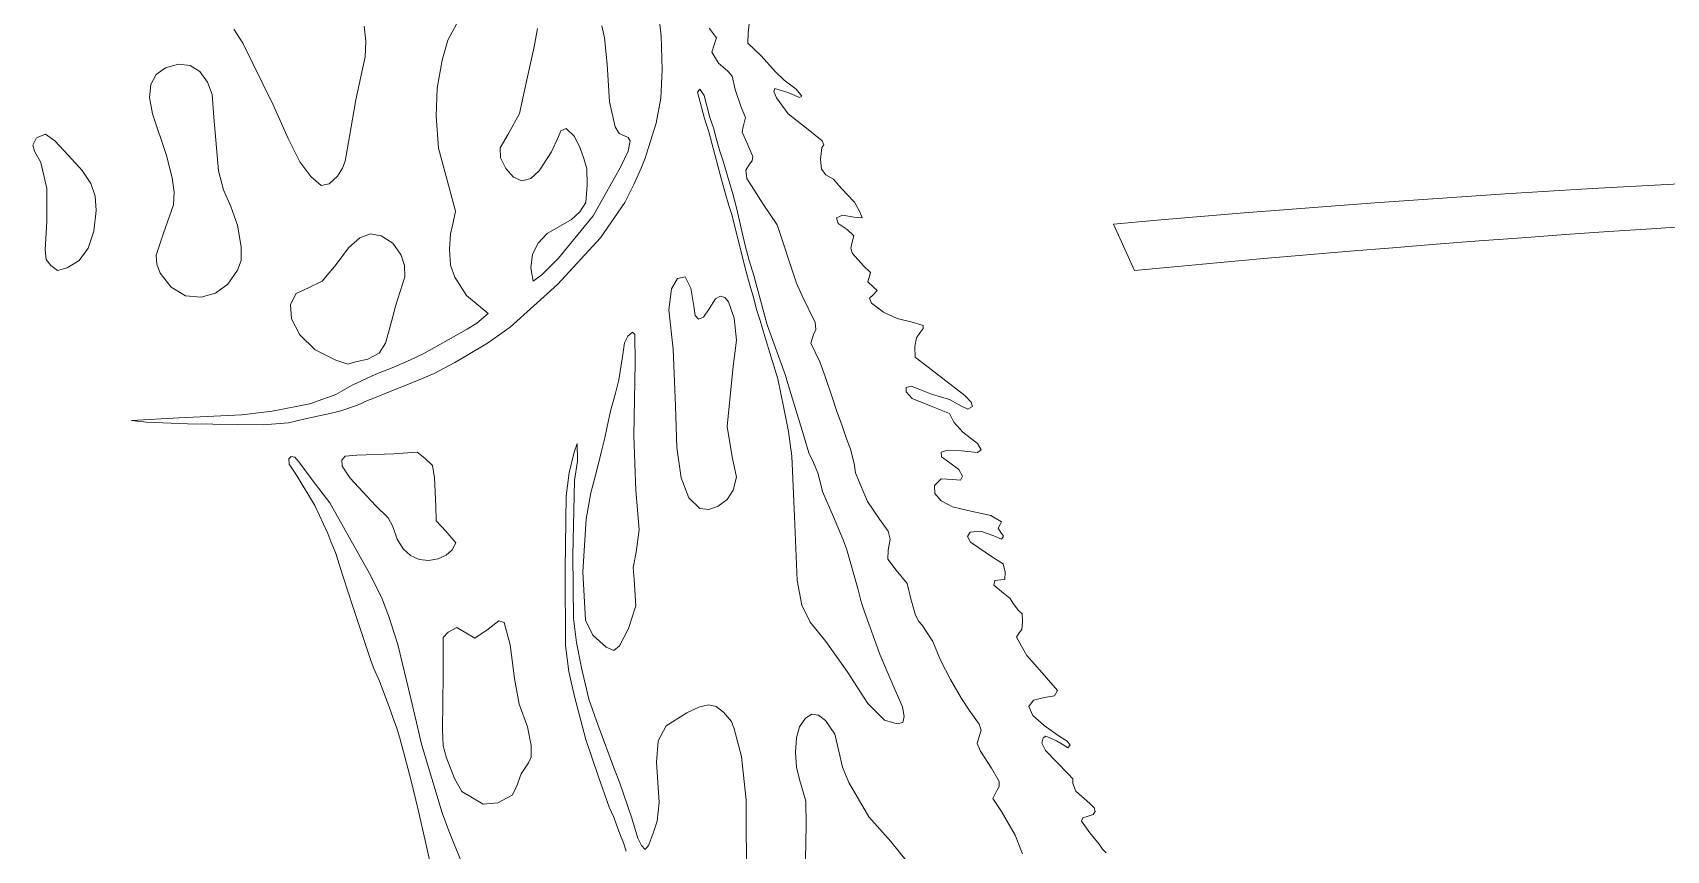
# Model space of a CAD drawing. Header units: inches. Extents: x 0.5 to 16.5, y 0.5 to 16.
# Drawn here: x 4.01 to 9.04, y 6.43 to 8.95 of the extents above; entities that cross this region are included whole.
import ezdxf

# ---------------------------------------------------------------- set-up
doc = ezdxf.new("R2010")
doc.units = ezdxf.units.IN
doc.header["$MEASUREMENT"] = 0

msp = doc.modelspace()

# ---------------------------------------------------------------- linework, layer by layer
at = {"color": 7, "linetype": 'Continuous', "lineweight": 15}
for p, q in [((5.927, 9.0869), (5.9438, 8.9424)), ((5.0275, 8.972), (5.0332, 8.9259)), ((5.2863, 8.9288), (5.3127, 8.9785)), ((5.769, 8.9363), (5.7611, 8.9733)), ((6.2149, 8.9795), (6.2121, 8.9521)), ((4.6537, 8.9202), (4.6261, 8.9634)), ((4.7465, 8.7313), (4.6537, 8.9202)), ((5.0332, 8.9259), (5.0315, 8.8779)), ((5.2681, 8.8674), (5.2863, 8.9288)), ((5.5621, 8.9655), (5.5524, 8.9085)), ((5.7773, 8.8551), (5.769, 8.9363)), ((5.9438, 8.9424), (5.9472, 8.8373)), ((6.1144, 8.9362), (6.092, 8.9663)), ((6.1077, 8.915), (6.1144, 8.9362)), ((6.2121, 8.9521), (6.2112, 8.9202)), ((6.2112, 8.9202), (6.252, 8.8813)), ((5.0315, 8.8779), (5.0025, 8.7452)), ((5.2534, 8.7816), (5.2681, 8.8674)), ((5.5524, 8.9085), (5.5276, 8.7975)), ((6.0996, 8.892), (6.1077, 8.915)), ((6.1206, 8.8585), (6.0996, 8.892)), ((6.252, 8.8813), (6.2963, 8.8313)), ((4.37, 8.7928), (4.3865, 8.8238)), ((4.3865, 8.8238), (4.4156, 8.8444)), ((4.4156, 8.8444), (4.4555, 8.855)), ((4.4555, 8.855), (4.4909, 8.851)), ((4.4909, 8.851), (4.5209, 8.8326)), ((4.5209, 8.8326), (4.5448, 8.8)), ((5.7844, 8.7391), (5.7773, 8.8551)), ((5.9472, 8.8373), (5.9425, 8.7503)), ((6.1494, 8.8341), (6.1206, 8.8585)), ((6.1628, 8.818), (6.1494, 8.8341)), ((6.1723, 8.7769), (6.1628, 8.818)), ((6.2963, 8.8313), (6.3229, 8.8063)), ((4.3661, 8.7519), (4.37, 8.7928)), ((4.5448, 8.8), (4.5591, 8.7619)), ((5.25, 8.6952), (5.2534, 8.7816)), ((5.5276, 8.7975), (5.5065, 8.7026)), ((6.0554, 8.7691), (6.0631, 8.7785)), ((6.0598, 8.7532), (6.0554, 8.7691)), ((6.0631, 8.7785), (6.0761, 8.7584)), ((6.1907, 8.7228), (6.1723, 8.7769)), ((6.2941, 8.7804), (6.2914, 8.7712)), ((6.2914, 8.7712), (6.2994, 8.7512)), ((6.3341, 8.7682), (6.2941, 8.7804)), ((6.3229, 8.8063), (6.3601, 8.7785)), ((6.3701, 8.752), (6.3341, 8.7682)), ((6.3601, 8.7785), (6.3774, 8.7565)), ((4.3751, 8.7016), (4.3661, 8.7519)), ((4.5591, 8.7619), (4.564, 8.6917)), ((4.769, 8.6813), (4.7465, 8.7313)), ((5.0025, 8.7452), (4.9826, 8.6323)), ((5.8017, 8.662), (5.7844, 8.7391)), ((5.9425, 8.7503), (5.9286, 8.6733)), ((6.0774, 8.6879), (6.0598, 8.7532)), ((6.0761, 8.7584), (6.094, 8.691)), ((6.2042, 8.691), (6.1907, 8.7228)), ((6.2994, 8.7512), (6.3357, 8.702)), ((6.3774, 8.7565), (6.3701, 8.752)), ((4.4187, 8.573), (4.3751, 8.7016)), ((4.564, 8.6917), (4.5792, 8.5256)), ((4.7939, 8.6257), (4.769, 8.6813)), ((5.2574, 8.5957), (5.25, 8.6952)), ((5.5065, 8.7026), (5.4716, 8.6396)), ((5.9286, 8.6733), (5.9046, 8.5979)), ((6.0823, 8.6706), (6.0774, 8.6879)), ((6.091, 8.6466), (6.0823, 8.6706)), ((6.094, 8.691), (6.1052, 8.6591)), ((6.1971, 8.662), (6.2042, 8.691)), ((6.3357, 8.702), (6.3973, 8.6534)), ((4.0057, 8.6048), (4.018, 8.6276)), ((4.018, 8.6276), (4.0453, 8.6389)), ((4.0453, 8.6389), (4.0737, 8.6189)), ((4.0737, 8.6189), (4.1163, 8.5731)), ((4.8297, 8.5533), (4.7939, 8.6257)), ((4.9826, 8.6323), (4.969, 8.5562)), ((5.4716, 8.6396), (5.4471, 8.5968)), ((5.6052, 8.5842), (5.6274, 8.6325)), ((5.6274, 8.6325), (5.6342, 8.6494)), ((5.6342, 8.6494), (5.6507, 8.6563)), ((5.6507, 8.6563), (5.676, 8.6316)), ((5.676, 8.6316), (5.6939, 8.5963)), ((5.8146, 8.6415), (5.8017, 8.662)), ((5.8302, 8.6341), (5.8146, 8.6415)), ((5.8423, 8.6288), (5.8302, 8.6341)), ((5.8486, 8.6188), (5.8423, 8.6288)), ((5.8424, 8.5869), (5.8486, 8.6188)), ((6.1274, 8.5063), (6.091, 8.6466)), ((6.1052, 8.6591), (6.1135, 8.6271)), ((6.1135, 8.6271), (6.1247, 8.5863)), ((6.1937, 8.6449), (6.1971, 8.662)), ((6.2084, 8.6133), (6.1937, 8.6449)), ((6.3973, 8.6534), (6.4404, 8.6182)), ((6.4404, 8.6182), (6.445, 8.6066)), ((4.011, 8.5867), (4.0057, 8.6048)), ((4.0308, 8.5516), (4.011, 8.5867)), ((4.1163, 8.5731), (4.1584, 8.5269)), ((4.4359, 8.5049), (4.4187, 8.573)), ((5.2907, 8.4702), (5.2574, 8.5957)), ((5.4471, 8.5968), (5.4487, 8.5666)), ((5.4487, 8.5666), (5.4647, 8.5332)), ((5.5675, 8.5257), (5.6052, 8.5842)), ((5.6939, 8.5963), (5.7056, 8.5636)), ((5.8185, 8.5369), (5.8424, 8.5869)), ((5.894, 8.5651), (5.8823, 8.5347)), ((5.9046, 8.5979), (5.894, 8.5651)), ((6.1247, 8.5863), (6.1357, 8.5529)), ((6.2263, 8.5698), (6.2084, 8.6133)), ((6.2246, 8.557), (6.2263, 8.5698)), ((6.4389, 8.5982), (6.4349, 8.5611)), ((6.445, 8.6066), (6.4389, 8.5982)), ((4.0498, 8.4715), (4.0308, 8.5516)), ((4.1584, 8.5269), (4.1849, 8.487)), ((4.5792, 8.5256), (4.5945, 8.4674)), ((4.8638, 8.5081), (4.8297, 8.5533)), ((4.9607, 8.5338), (4.9457, 8.5095)), ((4.969, 8.5562), (4.9607, 8.5338)), ((5.4647, 8.5332), (5.4885, 8.5063)), ((5.5418, 8.5027), (5.5675, 8.5257)), ((5.7056, 8.5636), (5.7148, 8.5325)), ((5.7148, 8.5325), (5.7154, 8.4814)), ((5.7337, 8.3869), (5.8185, 8.5369)), ((5.8823, 8.5347), (5.8593, 8.4841)), ((6.1357, 8.5529), (6.1495, 8.5063)), ((6.2048, 8.5282), (6.2162, 8.5467)), ((6.2075, 8.5027), (6.2048, 8.5282)), ((6.2162, 8.5467), (6.2246, 8.557)), ((6.4349, 8.5611), (6.4386, 8.5308)), ((6.4386, 8.5308), (6.4515, 8.514)), ((6.4515, 8.514), (6.4748, 8.5007)), ((4.0496, 8.3693), (4.0498, 8.4715)), ((4.1849, 8.487), (4.1983, 8.4478)), ((4.4419, 8.46), (4.4359, 8.5049)), ((4.5945, 8.4674), (4.6166, 8.4164)), ((4.8954, 8.4811), (4.8638, 8.5081)), ((4.9197, 8.4857), (4.8954, 8.4811)), ((4.9457, 8.5095), (4.9197, 8.4857)), ((5.3095, 8.4016), (5.2907, 8.4702)), ((5.4885, 8.5063), (5.514, 8.4954)), ((5.514, 8.4954), (5.5418, 8.5027)), ((5.7154, 8.4814), (5.711, 8.4287)), ((5.8593, 8.4841), (5.8432, 8.4507)), ((6.1407, 8.4584), (6.1274, 8.5063)), ((6.1495, 8.5063), (6.1636, 8.4591)), ((6.258, 8.423), (6.2075, 8.5027)), ((6.4748, 8.5007), (6.4907, 8.4817)), ((6.4907, 8.4817), (6.5161, 8.4536)), ((4.1983, 8.4478), (4.2016, 8.4036)), ((4.4094, 8.3341), (4.4402, 8.421)), ((4.4402, 8.421), (4.4419, 8.46)), ((4.6166, 8.4164), (4.6373, 8.358)), ((5.711, 8.4287), (5.6926, 8.3993)), ((5.8315, 8.4285), (5.7562, 8.3196)), ((5.8432, 8.4507), (5.8315, 8.4285)), ((6.1523, 8.4195), (6.1407, 8.4584)), ((6.1607, 8.3945), (6.1523, 8.4195)), ((6.1636, 8.4591), (6.1756, 8.4119)), ((6.3011, 8.3591), (6.258, 8.423)), ((6.5161, 8.4536), (6.5398, 8.4296)), ((6.5398, 8.4296), (6.5569, 8.399)), ((4.0442, 8.2821), (4.0496, 8.3693)), ((4.2016, 8.4036), (4.1946, 8.3402)), ((5.2937, 8.3316), (5.3021, 8.3661)), ((5.3021, 8.3661), (5.3095, 8.4016)), ((5.6267, 8.2567), (5.7337, 8.3869)), ((5.6677, 8.3756), (5.6334, 8.3561)), ((5.6926, 8.3993), (5.6677, 8.3756)), ((6.1721, 8.3501), (6.1607, 8.3945)), ((6.1756, 8.4119), (6.2025, 8.296)), ((6.5025, 8.3893), (6.4849, 8.3812)), ((6.4849, 8.3812), (6.4898, 8.3637)), ((6.4898, 8.3637), (6.5173, 8.3447)), ((6.5393, 8.3832), (6.5025, 8.3893)), ((6.5632, 8.3806), (6.5393, 8.3832)), ((6.5569, 8.399), (6.5632, 8.3806)), ((4.1946, 8.3402), (4.1765, 8.2877)), ((4.3869, 8.2658), (4.4094, 8.3341)), ((4.6373, 8.358), (4.6483, 8.2916)), ((4.98, 8.2886), (5.0147, 8.3196)), ((5.0147, 8.3196), (5.0476, 8.3316)), ((5.0476, 8.3316), (5.0806, 8.3259)), ((5.0806, 8.3259), (5.116, 8.3033)), ((5.2915, 8.2841), (5.2937, 8.3316)), ((5.5926, 8.3322), (5.5642, 8.3033)), ((5.6334, 8.3561), (5.5926, 8.3322)), ((5.7562, 8.3196), (5.6246, 8.1754)), ((6.2025, 8.2257), (6.1721, 8.3501)), ((6.3607, 8.1794), (6.3011, 8.3591)), ((6.5173, 8.3447), (6.5375, 8.3259)), ((6.5375, 8.3259), (6.532, 8.3013)), ((7.3386, 8.3618), (7.4031, 8.2182)), ((4.0469, 8.2523), (4.0442, 8.2821)), ((4.1765, 8.2877), (4.1487, 8.2489)), ((4.3888, 8.2383), (4.3869, 8.2658)), ((4.6483, 8.2916), (4.6482, 8.2495)), ((4.9412, 8.2373), (4.98, 8.2886)), ((5.116, 8.3033), (5.1423, 8.2653)), ((5.1423, 8.2653), (5.1527, 8.234)), ((5.2943, 8.2346), (5.2915, 8.2841)), ((5.5475, 8.2684), (5.5417, 8.2263)), ((5.5642, 8.3033), (5.5475, 8.2684)), ((6.2025, 8.296), (6.2155, 8.2488)), ((6.532, 8.3013), (6.5288, 8.2878)), ((6.5288, 8.2878), (6.5339, 8.2714)), ((6.5339, 8.2714), (6.5672, 8.2333)), ((4.0613, 8.2335), (4.0469, 8.2523)), ((4.082, 8.2186), (4.0613, 8.2335)), ((4.1125, 8.2263), (4.082, 8.2186)), ((4.1487, 8.2489), (4.1125, 8.2263)), ((4.399, 8.2102), (4.3888, 8.2383)), ((4.6378, 8.2195), (4.608, 8.1764)), ((4.6482, 8.2495), (4.6378, 8.2195)), ((4.8984, 8.1858), (4.9412, 8.2373)), ((5.1527, 8.234), (5.1533, 8.1986)), ((5.3075, 8.198), (5.2943, 8.2346)), ((5.5417, 8.2263), (5.5487, 8.1854)), ((5.5757, 8.2046), (5.6267, 8.2567)), ((6.2185, 8.1702), (6.2025, 8.2257)), ((6.2155, 8.2488), (6.2292, 8.2035)), ((6.5672, 8.2333), (6.5889, 8.2125)), ((6.5889, 8.2125), (6.5858, 8.2008)), ((4.433, 8.1672), (4.399, 8.2102)), ((4.4774, 8.1406), (4.433, 8.1672)), ((4.608, 8.1764), (4.5697, 8.1481)), ((4.8181, 8.147), (4.8561, 8.1653)), ((4.8561, 8.1653), (4.8984, 8.1858)), ((5.1533, 8.1986), (5.1243, 8.1082)), ((5.3432, 8.1409), (5.3075, 8.198)), ((5.6246, 8.1754), (5.4778, 8.044)), ((5.5487, 8.1854), (5.5757, 8.2046)), ((5.9674, 8.097), (5.9752, 8.1621)), ((5.9752, 8.1621), (5.9944, 8.1938)), ((5.9944, 8.1938), (6.0175, 8.1993)), ((6.0175, 8.1993), (6.0348, 8.1644)), ((6.0348, 8.1644), (6.044, 8.1079)), ((6.2293, 8.1319), (6.2185, 8.1702)), ((6.2292, 8.2035), (6.2711, 8.0507)), ((6.3782, 8.1405), (6.3607, 8.1794)), ((6.5858, 8.2008), (6.5807, 8.1831)), ((6.5807, 8.1831), (6.5971, 8.1683)), ((6.5971, 8.1683), (6.61, 8.1569)), ((4.5253, 8.1357), (4.4774, 8.1406)), ((4.5697, 8.1481), (4.5253, 8.1357)), ((4.8004, 8.1131), (4.8181, 8.147)), ((4.804, 8.0689), (4.8004, 8.1131)), ((5.3852, 8.1059), (5.3432, 8.1409)), ((6.0922, 8.1), (6.1113, 8.1315)), ((6.1113, 8.1315), (6.1271, 8.1396)), ((6.1271, 8.1396), (6.1397, 8.1352)), ((6.1397, 8.1352), (6.151, 8.122)), ((6.151, 8.122), (6.1692, 8.0709)), ((6.2376, 8.0985), (6.2293, 8.1319)), ((6.4185, 8.0579), (6.3782, 8.1405)), ((6.5966, 8.1428), (6.5857, 8.1327)), ((6.5857, 8.1327), (6.5922, 8.1174)), ((6.5922, 8.1174), (6.6298, 8.0896)), ((6.61, 8.1569), (6.5966, 8.1428)), ((4.8299, 8.0195), (4.804, 8.0689)), ((5.1163, 8.0765), (5.1051, 8.0341)), ((5.1243, 8.1082), (5.1163, 8.0765)), ((5.3751, 8.0563), (5.4107, 8.0859)), ((5.4107, 8.0859), (5.3852, 8.1059)), ((5.9803, 7.9757), (5.9674, 8.097)), ((6.044, 8.1079), (6.0483, 8.0792)), ((6.0483, 8.0792), (6.0593, 8.0681)), ((6.0593, 8.0681), (6.0748, 8.0749)), ((6.0748, 8.0749), (6.0922, 8.1)), ((6.1692, 8.0709), (6.1759, 8.0037)), ((6.2493, 8.0646), (6.2376, 8.0985)), ((6.2636, 8.0146), (6.2493, 8.0646)), ((6.6298, 8.0896), (6.6718, 8.0706)), ((6.6718, 8.0706), (6.718, 8.0593)), ((4.8764, 7.9737), (4.8299, 8.0195)), ((5.1051, 8.0341), (5.094, 7.9944)), ((5.2116, 7.9619), (5.3454, 8.0379)), ((5.3454, 8.0379), (5.3751, 8.0563)), ((5.4778, 8.044), (5.4084, 7.9939)), ((5.8302, 7.9947), (5.8414, 8.0163)), ((5.8414, 8.0163), (5.8549, 8.0278)), ((5.8549, 8.0278), (5.8624, 8.0205)), ((5.8624, 8.0205), (5.8635, 7.9334)), ((6.2832, 7.9507), (6.2636, 8.0146)), ((6.2711, 8.0507), (6.3272, 7.8939)), ((6.4058, 7.9945), (6.4133, 8.0205)), ((6.4133, 8.0205), (6.4207, 8.0366)), ((6.4207, 8.0366), (6.4185, 8.0579)), ((6.718, 8.0593), (6.7513, 8.0489)), ((6.7315, 8.0102), (6.7256, 7.9842)), ((6.7425, 8.0275), (6.7315, 8.0102)), ((6.752, 8.0399), (6.7425, 8.0275)), ((6.7513, 8.0489), (6.752, 8.0399)), ((4.9404, 7.9417), (4.8764, 7.9737)), ((5.0741, 7.9629), (5.0389, 7.9452)), ((5.094, 7.9944), (5.0741, 7.9629)), ((5.1706, 7.943), (5.2116, 7.9619)), ((5.4084, 7.9939), (5.3446, 7.9566)), ((5.8245, 7.9524), (5.8302, 7.9947)), ((5.9883, 7.8001), (5.9803, 7.9757)), ((6.1759, 8.0037), (6.1662, 7.923)), ((6.419, 7.9664), (6.4058, 7.9945)), ((6.4329, 7.9363), (6.419, 7.9664)), ((6.7256, 7.9842), (6.7271, 7.9505)), ((4.9778, 7.9298), (4.9404, 7.9417)), ((5.0015, 7.9369), (4.9778, 7.9298)), ((5.0389, 7.9452), (5.0015, 7.9369)), ((5.0635, 7.8982), (5.119, 7.9205)), ((5.119, 7.9205), (5.1706, 7.943)), ((5.3079, 7.9341), (5.2441, 7.9007)), ((5.3446, 7.9566), (5.3079, 7.9341)), ((5.8133, 7.8813), (5.8245, 7.9524)), ((5.8635, 7.9334), (5.8599, 7.7077)), ((6.1662, 7.923), (6.1475, 7.7369)), ((6.3034, 7.8841), (6.2832, 7.9507)), ((6.4496, 7.8915), (6.4329, 7.9363)), ((6.7271, 7.9505), (6.7537, 7.9308)), ((6.7537, 7.9308), (6.8797, 7.8325)), ((4.9405, 7.8359), (4.9913, 7.8644)), ((4.9913, 7.8644), (5.0635, 7.8982)), ((5.1925, 7.879), (5.1079, 7.8449)), ((5.2441, 7.9007), (5.1925, 7.879)), ((5.8025, 7.8396), (5.8133, 7.8813)), ((6.3222, 7.7931), (6.3034, 7.8841)), ((6.3272, 7.8939), (6.3329, 7.8732)), ((6.3329, 7.8732), (6.3862, 7.7007)), ((6.4715, 7.8277), (6.4496, 7.8915)), ((6.7151, 7.8617), (6.6997, 7.8577)), ((6.7417, 7.8514), (6.7151, 7.8617)), ((4.8601, 7.8069), (4.9405, 7.8359)), ((5.038, 7.8174), (5.0077, 7.803)), ((5.0581, 7.8249), (5.038, 7.8174)), ((5.1079, 7.8449), (5.0581, 7.8249)), ((5.7881, 7.7882), (5.8025, 7.8396)), ((6.4854, 7.7828), (6.4715, 7.8277)), ((6.6997, 7.8577), (6.6993, 7.8436)), ((6.6993, 7.8436), (6.7174, 7.8236)), ((6.7174, 7.8236), (6.7812, 7.798)), ((6.7778, 7.837), (6.7417, 7.8514)), ((6.8331, 7.8199), (6.7778, 7.837)), ((6.8696, 7.8001), (6.8331, 7.8199)), ((6.8797, 7.8325), (6.8998, 7.8117)), ((6.8998, 7.8117), (6.9035, 7.7989)), ((4.3107, 7.7554), (4.4574, 7.7639)), ((4.4574, 7.7639), (4.6505, 7.7734)), ((4.6505, 7.7734), (4.744, 7.7842)), ((4.744, 7.7842), (4.8601, 7.8069)), ((4.8377, 7.7587), (4.7942, 7.7483)), ((4.8786, 7.7674), (4.8377, 7.7587)), ((4.9136, 7.7749), (4.8786, 7.7674)), ((4.9555, 7.7855), (4.9136, 7.7749)), ((5.0077, 7.803), (4.9555, 7.7855)), ((5.7774, 7.7366), (5.7881, 7.7882)), ((5.9921, 7.6725), (5.9883, 7.8001)), ((6.3363, 7.722), (6.3222, 7.7931)), ((6.4941, 7.762), (6.4854, 7.7828)), ((6.5019, 7.7386), (6.4941, 7.762)), ((6.7812, 7.798), (6.8325, 7.7767)), ((6.8325, 7.7767), (6.8465, 7.7499)), ((6.8892, 7.79), (6.8696, 7.8001)), ((6.9035, 7.7989), (6.8892, 7.79)), ((4.3565, 7.75), (4.3107, 7.7554)), ((4.4829, 7.7455), (4.3565, 7.75)), ((4.7165, 7.7425), (4.4829, 7.7455)), ((4.7942, 7.7483), (4.7165, 7.7425)), ((5.7698, 7.7019), (5.7774, 7.7366)), ((5.8599, 7.7077), (5.8655, 7.5396)), ((6.1475, 7.7369), (6.1622, 7.6432)), ((6.3469, 7.6455), (6.3363, 7.722)), ((6.5137, 7.7053), (6.5019, 7.7386)), ((6.8465, 7.7499), (6.8738, 7.7191)), ((6.8738, 7.7191), (6.919, 7.6849)), ((5.1191, 7.653), (5.1913, 7.6577)), ((5.1913, 7.6577), (5.2163, 7.6387)), ((5.6605, 7.5944), (5.6753, 7.6583)), ((5.6753, 7.6583), (5.6844, 7.6841)), ((5.6844, 7.6841), (5.6861, 7.6301)), ((5.7584, 7.6568), (5.7698, 7.7019)), ((6.0055, 7.5786), (5.9921, 7.6725)), ((6.3862, 7.7007), (6.3995, 7.6557)), ((6.5281, 7.6675), (6.5137, 7.7053)), ((6.5385, 7.6227), (6.5281, 7.6675)), ((6.8281, 7.6642), (6.8071, 7.6573)), ((6.8071, 7.6573), (6.8085, 7.6435)), ((6.8696, 7.6621), (6.8281, 7.6642)), ((6.9191, 7.6568), (6.8696, 7.6621)), ((6.919, 7.6849), (6.9309, 7.6645)), ((6.9309, 7.6645), (6.9191, 7.6568)), ((4.7959, 7.6373), (4.8031, 7.6448)), ((4.7963, 7.6204), (4.7959, 7.6373)), ((4.8213, 7.5839), (4.7963, 7.6204)), ((4.8031, 7.6448), (4.8144, 7.642)), ((4.8144, 7.642), (4.8262, 7.628)), ((4.8262, 7.628), (4.8709, 7.5683)), ((4.9587, 7.6334), (4.969, 7.6459)), ((4.9596, 7.6143), (4.9587, 7.6334)), ((4.9843, 7.5778), (4.9596, 7.6143)), ((4.969, 7.6459), (5.0053, 7.6482)), ((5.0053, 7.6482), (5.1191, 7.653)), ((5.2163, 7.6387), (5.2385, 7.6168)), ((5.2385, 7.6168), (5.2447, 7.5783)), ((5.6861, 7.6301), (5.677, 7.5705)), ((5.7432, 7.5941), (5.7584, 7.6568)), ((6.1622, 7.6432), (6.1763, 7.5806)), ((6.355, 7.4591), (6.3469, 7.6455)), ((6.3995, 7.6557), (6.4135, 7.6263)), ((6.4135, 7.6263), (6.4274, 7.5908)), ((6.543, 7.5942), (6.5385, 7.6227)), ((6.8085, 7.6435), (6.8342, 7.6247)), ((6.8342, 7.6247), (6.8615, 7.6038)), ((4.8762, 7.4932), (4.8213, 7.5839)), ((4.8709, 7.5683), (4.9225, 7.5015)), ((5.0628, 7.4935), (4.9843, 7.5778)), ((5.2447, 7.5783), (5.2489, 7.4913)), ((5.6506, 7.523), (5.6605, 7.5944)), ((5.677, 7.5705), (5.6718, 7.3401)), ((5.7272, 7.5325), (5.7432, 7.5941)), ((6.0291, 7.5165), (6.0055, 7.5786)), ((6.1763, 7.5806), (6.1657, 7.5407)), ((6.4274, 7.5908), (6.4416, 7.5367)), ((6.5575, 7.5587), (6.543, 7.5942)), ((6.58, 7.5059), (6.5575, 7.5587)), ((6.8071, 7.5754), (6.7863, 7.5552)), ((6.8419, 7.5735), (6.8071, 7.5754)), ((6.8664, 7.571), (6.8419, 7.5735)), ((6.8615, 7.6038), (6.8726, 7.5835)), ((6.8726, 7.5835), (6.8664, 7.571)), ((5.648, 7.2938), (5.6506, 7.523)), ((5.7126, 7.4507), (5.7272, 7.5325)), ((5.8655, 7.5396), (5.8761, 7.4187)), ((6.0635, 7.484), (6.0291, 7.5165)), ((6.1468, 7.5119), (6.12, 7.4909)), ((6.1657, 7.5407), (6.1468, 7.5119)), ((6.4416, 7.5367), (6.4747, 7.4587)), ((6.7863, 7.5552), (6.7877, 7.5302)), ((6.7877, 7.5302), (6.8074, 7.5073)), ((6.8074, 7.5073), (6.8423, 7.489)), ((4.9163, 7.4066), (4.8762, 7.4932)), ((4.9225, 7.5015), (5.0489, 7.2757)), ((5.1015, 7.4548), (5.0628, 7.4935)), ((5.2489, 7.4913), (5.2496, 7.4457)), ((6.0905, 7.4807), (6.0635, 7.484)), ((6.12, 7.4909), (6.0905, 7.4807)), ((6.363, 7.2615), (6.355, 7.4591)), ((6.4747, 7.4587), (6.4942, 7.4142)), ((6.6166, 7.4512), (6.58, 7.5059)), ((6.8423, 7.489), (6.8892, 7.4778)), ((6.8892, 7.4778), (6.9607, 7.462)), ((6.9607, 7.462), (6.9931, 7.4429)), ((4.9255, 7.3824), (4.9163, 7.4066)), ((5.1162, 7.4288), (5.1015, 7.4548)), ((5.1301, 7.3895), (5.1162, 7.4288)), ((5.2496, 7.4457), (5.2801, 7.4144)), ((5.2801, 7.4144), (5.3107, 7.3775)), ((5.7025, 7.2882), (5.7126, 7.4507)), ((5.8761, 7.4187), (5.8665, 7.3488)), ((6.4942, 7.4142), (6.5051, 7.3869)), ((6.6436, 7.4142), (6.6166, 7.4512)), ((6.6496, 7.3888), (6.6436, 7.4142)), ((6.8962, 7.4113), (6.8886, 7.3973)), ((6.9283, 7.4139), (6.8962, 7.4113)), ((6.9697, 7.4), (6.9283, 7.4139)), ((6.9889, 7.4341), (6.9831, 7.4233)), ((6.9831, 7.4233), (6.9913, 7.4098)), ((6.9931, 7.4429), (6.9889, 7.4341)), ((6.9913, 7.4098), (6.9994, 7.3983)), ((4.939, 7.348), (4.9255, 7.3824)), ((5.1481, 7.3596), (5.1301, 7.3895)), ((5.1704, 7.3388), (5.1481, 7.3596)), ((5.2997, 7.3564), (5.2812, 7.3396)), ((5.3107, 7.3775), (5.2997, 7.3564)), ((6.5051, 7.3869), (6.5161, 7.3567)), ((6.5161, 7.3567), (6.55, 7.2369)), ((6.6426, 7.3275), (6.6435, 7.3554)), ((6.6435, 7.3554), (6.6496, 7.3888)), ((6.8886, 7.3973), (6.8972, 7.3802)), ((6.8972, 7.3802), (6.9656, 7.3336)), ((6.9933, 7.3896), (6.9697, 7.4)), ((6.9994, 7.3983), (6.9933, 7.3896)), ((4.9632, 7.273), (4.939, 7.348)), ((5.1971, 7.327), (5.1704, 7.3388)), ((5.2265, 7.3239), (5.1971, 7.327)), ((5.2557, 7.3285), (5.2265, 7.3239)), ((5.2812, 7.3396), (5.2557, 7.3285)), ((5.6718, 7.3401), (5.6735, 7.1445)), ((5.8665, 7.3488), (5.8574, 7.3022)), ((6.6682, 7.2934), (6.6426, 7.3275)), ((6.9656, 7.3336), (6.998, 7.3128)), ((6.998, 7.3128), (7.0041, 7.2871)), ((4.994, 7.1785), (4.9632, 7.273)), ((5.0489, 7.2757), (5.0835, 7.2052)), ((5.6487, 7.0609), (5.648, 7.2938)), ((5.7104, 7.1396), (5.7025, 7.2882)), ((5.8574, 7.3022), (5.8602, 7.2651)), ((5.8602, 7.2651), (5.8657, 7.1837)), ((6.3777, 7.1855), (6.363, 7.2615)), ((6.702, 7.2525), (6.6682, 7.2934)), ((6.9725, 7.2622), (6.97, 7.2473)), ((6.9907, 7.2643), (6.9725, 7.2622)), ((7.0037, 7.2644), (6.9907, 7.2643)), ((7.0041, 7.2871), (7.0037, 7.2644)), ((5.0835, 7.2052), (5.0941, 7.1774)), ((6.55, 7.2369), (6.5607, 7.1958)), ((6.7133, 7.2051), (6.702, 7.2525)), ((6.7278, 7.1543), (6.7133, 7.2051)), ((6.97, 7.2473), (6.9994, 7.2231)), ((6.9994, 7.2231), (7.0204, 7.2064)), ((7.0204, 7.2064), (7.0291, 7.1905)), ((5.0416, 7.036), (4.994, 7.1785)), ((5.0941, 7.1774), (5.1029, 7.1535)), ((5.1029, 7.1535), (5.1316, 7.0647)), ((5.8657, 7.1837), (5.8433, 7.1131)), ((6.4035, 7.1335), (6.3777, 7.1855)), ((6.5607, 7.1958), (6.5711, 7.1652)), ((6.5711, 7.1652), (6.6195, 7.0313)), ((6.7385, 7.1348), (6.7278, 7.1543)), ((7.0291, 7.1905), (7.0456, 7.169)), ((7.0456, 7.169), (7.0566, 7.159)), ((7.0566, 7.159), (7.0584, 7.1342)), ((5.3137, 7.1166), (5.2868, 7.1018)), ((5.3413, 7.1007), (5.3137, 7.1166)), ((5.4107, 7.1119), (5.3691, 7.0841)), ((5.4433, 7.1375), (5.4107, 7.1119)), ((5.4599, 7.1323), (5.4433, 7.1375)), ((5.4778, 7.0634), (5.4599, 7.1323)), ((5.6735, 7.1445), (5.6824, 7.0704)), ((5.7333, 7.0932), (5.7104, 7.1396)), ((5.8433, 7.1131), (5.8151, 7.0601)), ((6.452, 7.073), (6.4035, 7.1335)), ((6.7486, 7.1235), (6.7385, 7.1348)), ((6.7815, 7.0734), (6.7486, 7.1235)), ((7.0557, 7.1107), (7.0481, 7.1)), ((7.0584, 7.1342), (7.0557, 7.1107)), ((5.1316, 7.0647), (5.1717, 6.898)), ((5.2718, 7.0863), (5.2713, 6.9699)), ((5.2868, 7.1018), (5.2718, 7.0863)), ((5.3691, 7.0841), (5.3413, 7.1007)), ((5.4919, 6.9591), (5.4778, 7.0634)), ((5.6589, 6.9813), (5.6487, 7.0609)), ((5.6824, 7.0704), (5.6986, 6.9924)), ((5.7746, 7.0557), (5.7333, 7.0932)), ((5.7973, 7.0452), (5.7746, 7.0557)), ((5.8151, 7.0601), (5.7973, 7.0452)), ((6.5176, 6.9813), (6.452, 7.073)), ((6.8052, 7.0156), (6.7815, 7.0734)), ((7.0481, 7.1), (7.0395, 7.0864)), ((7.0395, 7.0864), (7.0553, 7.0595)), ((7.0553, 7.0595), (7.0718, 7.0304)), ((5.0496, 7.0119), (5.0416, 7.036)), ((5.0579, 6.9905), (5.0496, 7.0119)), ((6.6195, 7.0313), (6.665, 6.9231)), ((6.8357, 6.9563), (6.8052, 7.0156)), ((7.0718, 7.0304), (7.119, 6.9765)), ((5.075, 6.9507), (5.0579, 6.9905)), ((5.2713, 6.9699), (5.2699, 6.8007)), ((5.5054, 6.8806), (5.4919, 6.9591)), ((5.6765, 6.9035), (5.6589, 6.9813)), ((5.6986, 6.9924), (5.7203, 6.8957)), ((6.5809, 6.8819), (6.5176, 6.9813)), ((6.8698, 6.898), (6.8357, 6.9563)), ((7.119, 6.9765), (7.1663, 6.922)), ((5.1082, 6.8638), (5.075, 6.9507)), ((5.7114, 6.7715), (5.6765, 6.9035)), ((6.665, 6.9231), (6.6883, 6.872)), ((7.1564, 6.906), (7.1263, 6.9007)), ((7.1663, 6.922), (7.1564, 6.906)), ((5.1164, 6.8388), (5.1082, 6.8638)), ((5.1717, 6.898), (5.1888, 6.823)), ((5.5312, 6.8098), (5.5054, 6.8806)), ((5.7203, 6.8957), (5.7495, 6.8146)), ((5.9591, 6.8129), (6.023, 6.853)), ((6.023, 6.853), (6.0624, 6.8717)), ((6.0624, 6.8717), (6.0903, 6.8783)), ((6.0903, 6.8783), (6.1129, 6.8729)), ((6.1129, 6.8729), (6.1358, 6.8556)), ((6.1358, 6.8556), (6.1607, 6.8264)), ((6.6329, 6.8309), (6.5809, 6.8819)), ((6.6883, 6.872), (6.6929, 6.8425)), ((6.894, 6.8619), (6.8698, 6.898)), ((6.9242, 6.8183), (6.894, 6.8619)), ((7.092, 6.8924), (7.0774, 6.8727)), ((7.0774, 6.8727), (7.0901, 6.8455)), ((7.1263, 6.9007), (7.092, 6.8924)), ((5.1274, 6.8091), (5.1164, 6.8388)), ((5.1383, 6.7748), (5.1274, 6.8091)), ((5.1888, 6.823), (5.2051, 6.7563)), ((5.5426, 6.7527), (5.5312, 6.8098)), ((5.7495, 6.8146), (5.7998, 6.6785)), ((5.9345, 6.7667), (5.9591, 6.8129)), ((6.1607, 6.8264), (6.1691, 6.8042)), ((6.1691, 6.8042), (6.1912, 6.7181)), ((6.3608, 6.7765), (6.3706, 6.8101)), ((6.3706, 6.8101), (6.3888, 6.8367)), ((6.3888, 6.8367), (6.4081, 6.8489)), ((6.4081, 6.8489), (6.4285, 6.8466)), ((6.4285, 6.8466), (6.4501, 6.8299)), ((6.4501, 6.8299), (6.4788, 6.7875)), ((6.6718, 6.819), (6.6329, 6.8309)), ((6.6887, 6.8232), (6.6718, 6.819)), ((6.6929, 6.8425), (6.6887, 6.8232)), ((6.9309, 6.7996), (6.9242, 6.8183)), ((7.0901, 6.8455), (7.1245, 6.8146)), ((7.1245, 6.8146), (7.1709, 6.7809)), ((5.1489, 6.7332), (5.1383, 6.7748)), ((5.2051, 6.7563), (5.2683, 6.5452)), ((5.2699, 6.8007), (5.2717, 6.7517)), ((5.2717, 6.7517), (5.2821, 6.7146)), ((5.5432, 6.7164), (5.5426, 6.7527)), ((5.7496, 6.6591), (5.7114, 6.7715)), ((5.9296, 6.7014), (5.9345, 6.7667)), ((6.3575, 6.7318), (6.3608, 6.7765)), ((6.4788, 6.7875), (6.4919, 6.7354)), ((6.9179, 6.7591), (6.9243, 6.7798)), ((6.928, 6.7346), (6.9179, 6.7591)), ((6.9243, 6.7798), (6.9309, 6.7996)), ((7.122, 6.7759), (7.118, 6.7601)), ((7.118, 6.7601), (7.1287, 6.7376)), ((7.1299, 6.7815), (7.122, 6.7759)), ((7.1418, 6.7759), (7.1299, 6.7815)), ((7.1624, 6.7674), (7.1418, 6.7759)), ((7.1801, 6.7563), (7.1624, 6.7674)), ((7.1709, 6.7809), (7.1954, 6.7658)), ((7.1977, 6.7452), (7.1801, 6.7563)), ((7.1954, 6.7658), (7.2049, 6.7539)), ((7.2049, 6.7539), (7.1977, 6.7452)), ((5.1719, 6.648), (5.1489, 6.7332)), ((5.2821, 6.7146), (5.3065, 6.6507)), ((5.5344, 6.6992), (5.5432, 6.7164)), ((5.9373, 6.5771), (5.9296, 6.7014)), ((6.1912, 6.7181), (6.2054, 6.5841)), ((6.3606, 6.6857), (6.3575, 6.7318)), ((6.4919, 6.7354), (6.5031, 6.686)), ((6.9621, 6.6823), (6.928, 6.7346)), ((7.1287, 6.7376), (7.1991, 6.6653)), ((5.3065, 6.6507), (5.3295, 6.6102)), ((5.4972, 6.6249), (5.5123, 6.6647)), ((5.5123, 6.6647), (5.5344, 6.6992)), ((5.7838, 6.5619), (5.7496, 6.6591)), ((5.7998, 6.6785), (5.815, 6.6396)), ((6.3703, 6.648), (6.3606, 6.6857)), ((6.5031, 6.686), (6.5225, 6.6379)), ((6.9861, 6.6411), (6.9621, 6.6823)), ((7.1991, 6.6653), (7.2127, 6.6498)), ((7.2127, 6.6498), (7.2137, 6.6357)), ((5.1942, 6.5535), (5.1719, 6.648)), ((5.3295, 6.6102), (5.3945, 6.5714)), ((5.484, 6.5992), (5.4972, 6.6249)), ((5.815, 6.6396), (5.8278, 6.6035)), ((5.8278, 6.6035), (5.852, 6.5313)), ((6.3903, 6.5808), (6.3703, 6.648)), ((6.5225, 6.6379), (6.5845, 6.5327)), ((6.9663, 6.5893), (6.9781, 6.6116)), ((6.9781, 6.6116), (6.9858, 6.6262)), ((6.9858, 6.6262), (6.9861, 6.6411)), ((7.2137, 6.6357), (7.2229, 6.6112)), ((7.2229, 6.6112), (7.266, 6.5737)), ((5.2163, 6.4591), (5.1942, 6.5535)), ((5.3945, 6.5714), (5.4403, 6.5758)), ((5.4403, 6.5758), (5.484, 6.5992)), ((5.7975, 6.5315), (5.7838, 6.5619)), ((5.931, 6.519), (5.9373, 6.5771)), ((6.2054, 6.5841), (6.2075, 6.2718)), ((6.3907, 6.5068), (6.3903, 6.5808)), ((6.9933, 6.5488), (6.9663, 6.5893)), ((7.266, 6.5737), (7.279, 6.5605)), ((7.279, 6.5605), (7.2824, 6.5486)), ((5.2683, 6.5452), (5.2886, 6.4896)), ((5.8051, 6.5106), (5.7975, 6.5315)), ((5.8163, 6.48), (5.8051, 6.5106)), ((5.852, 6.5313), (5.8718, 6.4666)), ((5.9184, 6.4788), (5.931, 6.519)), ((6.3874, 6.3488), (6.3907, 6.5068)), ((6.5845, 6.5327), (6.652, 6.4563)), ((7.0353, 6.4757), (6.9933, 6.5488)), ((7.2445, 6.529), (7.2399, 6.5194)), ((7.2399, 6.5194), (7.2658, 6.4835)), ((7.2608, 6.5341), (7.2445, 6.529)), ((7.2762, 6.5394), (7.2608, 6.5341)), ((7.2824, 6.5486), (7.2762, 6.5394)), ((5.2391, 6.3589), (5.2163, 6.4591)), ((5.2886, 6.4896), (5.3053, 6.448)), ((5.8274, 6.4517), (5.8163, 6.48)), ((5.8356, 6.4266), (5.8274, 6.4517)), ((5.8718, 6.4666), (5.8829, 6.4444)), ((5.9044, 6.4435), (5.9184, 6.4788)), ((6.652, 6.4563), (6.7037, 6.3924)), ((7.0582, 6.4186), (7.0353, 6.4757)), ((7.2658, 6.4835), (7.294, 6.4477)), ((5.3053, 6.448), (5.3273, 6.3952)), ((5.8829, 6.4444), (5.894, 6.4313)), ((5.894, 6.4313), (5.9044, 6.4435)), ((7.294, 6.4477), (7.3051, 6.4328)), ((7.3051, 6.4328), (7.3155, 6.4211))]:
    msp.add_line(p, q, dxfattribs=at)
for points in [[(15.9131, 8.3404), (13.0619, 8.612), (10.2037, 8.6192), (7.3386, 8.3618)], [(7.4031, 8.2182), (10.2379, 8.4912), (13.0745, 8.532), (15.9131, 8.3404)]]:
    msp.add_open_spline(points, degree=3, dxfattribs=at)

doc.saveas('drawing.dxf')
